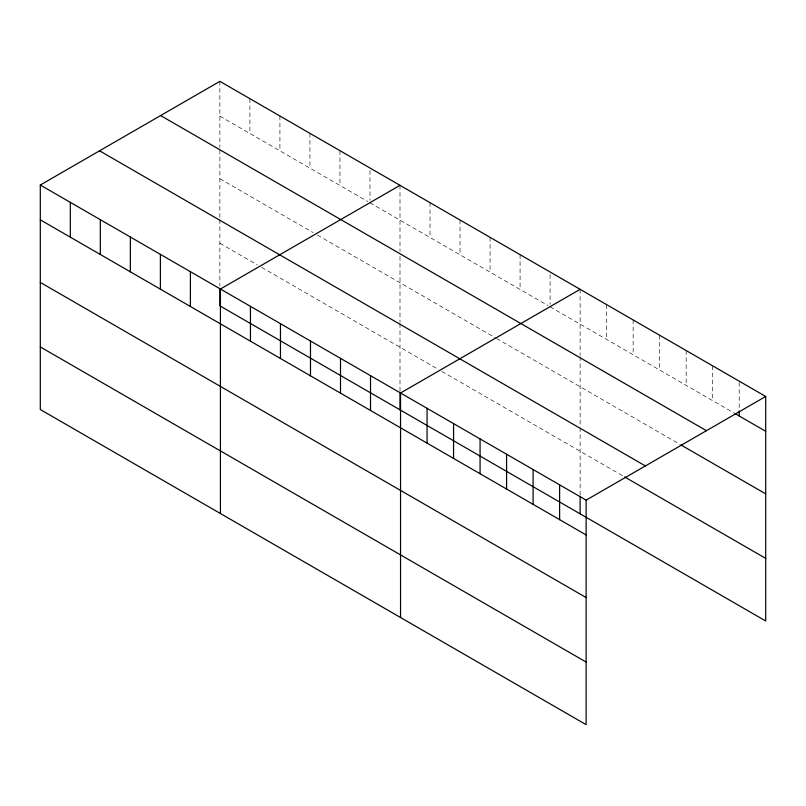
<?xml version="1.0" encoding="UTF-8"?>
<svg xmlns="http://www.w3.org/2000/svg" width="806" height="806" viewBox="0 0 806 806"><rect width="100%" height="100%" fill="white"/><g stroke="black" fill="none" stroke-linecap="round" stroke-linejoin="round"><path stroke-width="0.6" stroke-dasharray="4.03 3.02" d="M219.877 116.145L367.838 201.571M369.974 202.81L547.959 305.565M550.095 306.804L733.883 412.914M219.877 178.751L313.151 232.602M317.443 235.08L495.418 337.835M496.496 338.449L679.801 444.287M219.877 243.251L257.406 264.912M261.688 267.39L437.527 368.906M441.809 371.385L623.602 476.336M739.193 382.407L739.193 409.76M712.675 365.864L712.675 400.663M686.168 350.56L686.168 385.359M659.651 335.246L659.651 370.055M633.143 319.942L633.143 354.751M606.636 304.638L606.636 339.437M580.119 289.334L580.119 355.436M580.119 356.685L580.119 426.424M580.119 427.664L580.119 495.055M550.095 274.483L550.095 304.315M520.082 254.666L520.082 289.465M490.058 237.337L490.058 272.136M460.035 220.008L460.035 254.807M430.021 202.669L430.021 237.478M399.998 185.34L399.998 251.442M399.998 256.449L399.998 322.43M399.998 323.669L399.998 391.061M369.974 170.489L369.974 200.321M339.961 150.672L339.961 185.481M309.937 133.343L309.937 168.142M279.914 116.014L279.914 150.813M249.9 98.675L249.9 133.484M219.877 81.346L219.877 147.448M219.877 149.956L219.877 218.436M219.877 219.685L219.877 285.818"/><path stroke-width="1.21" d="M40.3 185.027L586.123 500.153L586.123 724.654L40.3 409.529L40.3 185.027L219.877 81.346L765.7 396.471L765.7 620.973L219.877 305.847L219.877 288.316M399.998 185.34L220.421 289.022L220.421 513.513M580.119 289.334L400.542 393.006L400.542 617.507M586.123 500.153L765.7 396.471M734.951 413.518L765.7 431.281M160.616 115.56L706.439 430.686M680.869 444.902L765.7 493.877M99.561 150.813L645.384 465.939M624.66 476.951L765.7 558.377M40.3 219.826L586.123 534.952M40.3 282.422L586.123 597.558M40.3 346.923L586.123 662.048M739.193 411L739.193 415.967M580.119 496.305L580.119 513.835M559.616 484.849L559.616 519.648M533.098 469.535L533.098 504.344M506.591 454.231L506.591 489.041M480.074 438.927L480.074 473.727M453.566 423.624L453.566 458.423M427.059 408.32L427.059 443.119M399.998 392.31L399.998 409.841M370.518 375.677L370.518 410.476M340.505 358.348L340.505 393.147M310.481 341.009L310.481 375.818M280.458 323.68L280.458 358.479M250.444 306.351L250.444 341.15M190.397 271.682L190.397 306.492M160.384 254.353L160.384 289.153M130.36 237.024L130.36 271.824M100.337 219.685L100.337 254.495M70.323 202.356L70.323 237.155"/></g></svg>
